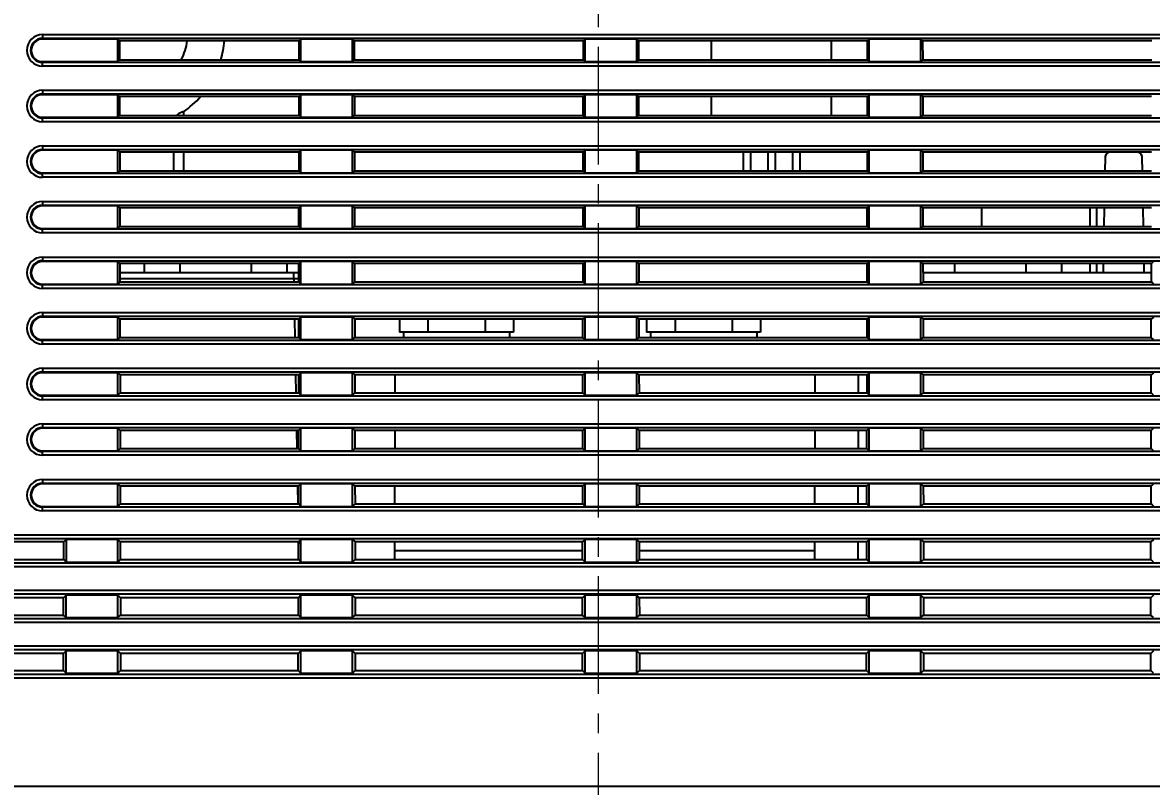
# Model space of a CAD drawing. Header units: millimetres. Extents: x 509 to 2449, y -194 to 649.
# Drawn here: x 2098.5 to 2189.9, y -30.8 to 31 of the extents above; entities that cross this region are included whole.
import ezdxf

# ---------------------------------------------------------------- set-up
doc = ezdxf.new("R2010")
doc.units = ezdxf.units.MM
doc.header["$PDMODE"] = 3
doc.header["$PDSIZE"] = 0.7
doc.linetypes.add('CENTER', pattern=[17.8, 10.75, -2.35, 2.35, -2.35])
doc.linetypes.add('CENTER2', pattern=[28.575, 19.05, -3.175, 3.175, -3.175])
doc.layers.get('Defpoints').update_dxf_attribs({"linetype": 'CONTINUOUS'})
doc.layers.add('3', color=112, linetype='CENTER', lineweight=15)
for name, color, linetype in [('CASE_BODY_55DXF_CONTINUOUS_LINE', 7, 'CONTINUOUS'), ('CT-16W_DXF_CONTINUOUS_LINE', 7, 'CONTINUOUS'), ('Dim', 1, 'CONTINUOUS'), ('FUSE50FE_DXF_CONTINUOUS_LINE', 7, 'CONTINUOUS'), ('HEX_M5X12_DXF_CONTINUOUS_LINE', 7, 'CONTINUOUS'), ('HEX_M6X12_DXF_CONTINUOUS_LINE', 7, 'CONTINUOUS'), ('S_WASHER_M5_DXF_CONTINUOUS_LINE', 7, 'CONTINUOUS'), ('VARIS_DXF_CONTINUOUS_LINE', 7, 'CONTINUOUS'), ('VR_DXF_CONTINUOUS_LINE', 7, 'CONTINUOUS')]:
    doc.layers.add(name, color=color, linetype=linetype)
doc.styles.add('OMI-1', font='arial.ttf', dxfattribs={"oblique": 1, "height": 3})
doc.dimstyles.new('1', dxfattribs={"dimtxt": 5, "dimasz": 2.5, "dimexe": 0.8, "dimexo": 0.3, "dimgap": 0.5, "dimtad": 1, "dimtoh": 1, "dimdec": 1, "dimzin": 0, "dimdsep": 46, "dimtxsty": 'OMI-1', "dimcen": 0, "dimclrd": 256, "dimclre": 256, "dimclrt": 256, "dimadec": 0, "dimazin": 0, "dimtfac": 0.8, "dimtdec": 1, "dimtix": 1, "dimtmove": 0, "dimatfit": 3, "dimfxl": 1, "dimtolj": 1, "dimtzin": 0, "dimarcsym": 0})

# ---------------------------------------------------------------- blocks, each defined once
blk = doc.blocks.new('*D4055')
at = {"layer": 'Defpoints', "color": 0}
for p in [(2249.386, 89.718), (2057.85, 41.85), (2249.386, 3.75)]:
    blk.add_point(p, dxfattribs=at)
at = {"layer": 'Dim', "lineweight": -2}
for p, q in [((2057.85, 42.15), (2057.85, 90.518)), ((2249.386, 4.05), (2249.386, 90.518)), ((2060.35, 89.718), (2246.886, 89.718))]:
    blk.add_line(p, q, dxfattribs=at)
at = {"layer": 'Dim'}
for points in [[(2060.35, 90.135), (2060.35, 89.302), (2057.85, 89.718)], [(2246.886, 89.302), (2246.886, 90.135), (2249.386, 89.718)]]:
    blk.add_solid(points, dxfattribs=at)
at = {"layer": 'Dim', "insert": (2153.618, 91.75), "char_height": 3, "attachment_point": 5, "style": 'OMI-1'}
blk.add_mtext('\\A1;191.5', dxfattribs=at)

msp = doc.modelspace()

# ---------------------------------------------------------------- linework, layer by layer
at = {"layer": '3', "linetype": 'CENTER2', "ltscale": 0.5}
msp.add_line((2145.15, -109.066), (2145.15, 183.692), dxfattribs=at)
at = {"layer": 'CASE_BODY_55DXF_CONTINUOUS_LINE', "color": 7, "linetype": 'Continuous'}
for p, q in [((2100.15, 30.025), (2100.15, 29.663)), ((2100.15, 30.025), (2215.15, 30.025)), ((2100.15, 29.726), (2215.15, 29.726)), ((2106.237, 29.663), (2100.15, 29.663)), ((2106.237, 27.838), (2106.237, 29.663)), ((2106.237, 29.663), (2106.378, 29.522)), ((2106.378, 29.522), (2106.381, 27.982)), ((2120.921, 29.522), (2106.378, 29.522)), ((2120.918, 27.982), (2120.921, 29.522)), ((2121.062, 29.663), (2120.921, 29.522)), ((2121.062, 27.838), (2121.062, 29.663)), ((2125.237, 29.663), (2121.062, 29.663)), ((2125.237, 27.838), (2125.237, 29.663)), ((2125.237, 29.663), (2125.378, 29.522)), ((2125.378, 29.522), (2125.381, 27.982)), ((2143.921, 29.522), (2125.378, 29.522)), ((2143.918, 27.982), (2143.921, 29.522)), ((2144.062, 29.663), (2143.921, 29.522)), ((2144.062, 27.838), (2144.062, 29.663)), ((2148.237, 29.663), (2144.062, 29.663)), ((2148.237, 27.838), (2148.237, 29.663)), ((2148.237, 29.663), (2148.378, 29.522)), ((2148.378, 29.522), (2148.381, 27.982)), ((2166.921, 29.522), (2148.378, 29.522)), ((2166.918, 27.982), (2166.921, 29.522)), ((2167.062, 29.663), (2166.921, 29.522)), ((2167.062, 27.838), (2167.062, 29.663)), ((2171.237, 29.663), (2167.062, 29.663)), ((2171.237, 27.838), (2171.237, 29.663)), ((2171.237, 29.663), (2171.378, 29.522)), ((2171.378, 29.522), (2171.381, 27.982)), ((2189.921, 29.522), (2171.378, 29.522)), ((2100.15, 27.475), (2100.15, 27.838)), ((2100.15, 27.838), (2106.237, 27.838)), ((2215.15, 27.774), (2100.15, 27.774)), ((2215.15, 27.475), (2100.15, 27.475)), ((2106.237, 27.838), (2106.381, 27.982)), ((2106.381, 27.982), (2120.918, 27.982)), ((2121.062, 27.838), (2120.918, 27.982)), ((2121.062, 27.838), (2125.237, 27.838)), ((2125.237, 27.838), (2125.381, 27.982)), ((2125.381, 27.982), (2143.918, 27.982)), ((2144.062, 27.838), (2143.918, 27.982)), ((2144.062, 27.838), (2148.237, 27.838)), ((2148.237, 27.838), (2148.381, 27.982)), ((2148.381, 27.982), (2166.918, 27.982)), ((2167.062, 27.838), (2166.918, 27.982)), ((2167.062, 27.838), (2171.237, 27.838)), ((2171.237, 27.838), (2171.381, 27.982)), ((2171.381, 27.982), (2189.918, 27.982)), ((2100.15, 25.525), (2100.15, 25.163)), ((2100.15, 25.525), (2215.15, 25.525)), ((2100.15, 25.226), (2215.15, 25.226)), ((2106.237, 25.163), (2100.15, 25.163)), ((2106.237, 23.338), (2106.237, 25.163)), ((2106.237, 25.163), (2106.385, 25.015)), ((2106.385, 25.015), (2106.388, 23.488)), ((2120.914, 25.015), (2106.385, 25.015)), ((2120.912, 23.488), (2120.914, 25.015)), ((2121.062, 25.163), (2120.914, 25.015)), ((2121.062, 23.338), (2121.062, 25.163)), ((2125.237, 25.163), (2121.062, 25.163)), ((2125.237, 23.338), (2125.237, 25.163)), ((2125.237, 25.163), (2125.385, 25.015)), ((2125.385, 25.015), (2125.388, 23.488)), ((2143.914, 25.015), (2125.385, 25.015)), ((2143.912, 23.488), (2143.914, 25.015)), ((2144.062, 25.163), (2143.914, 25.015)), ((2144.062, 23.338), (2144.062, 25.163)), ((2148.237, 25.163), (2144.062, 25.163)), ((2148.237, 23.338), (2148.237, 25.163)), ((2148.237, 25.163), (2148.385, 25.015)), ((2148.385, 25.015), (2148.388, 23.488)), ((2166.914, 25.015), (2148.385, 25.015)), ((2166.912, 23.488), (2166.914, 25.015)), ((2167.062, 25.163), (2166.914, 25.015)), ((2167.062, 23.338), (2167.062, 25.163)), ((2171.237, 25.163), (2167.062, 25.163)), ((2171.237, 23.338), (2171.237, 25.163)), ((2171.237, 25.163), (2171.385, 25.015)), ((2171.385, 25.015), (2171.388, 23.488)), ((2189.914, 25.015), (2171.385, 25.015)), ((2100.15, 22.975), (2100.15, 23.338)), ((2100.15, 23.338), (2106.237, 23.338)), ((2215.15, 23.274), (2100.15, 23.274)), ((2215.15, 22.975), (2100.15, 22.975)), ((2106.237, 23.338), (2106.388, 23.488)), ((2106.388, 23.488), (2120.912, 23.488)), ((2121.062, 23.338), (2120.912, 23.488)), ((2121.062, 23.338), (2125.237, 23.338)), ((2125.237, 23.338), (2125.388, 23.488)), ((2125.388, 23.488), (2143.912, 23.488)), ((2144.062, 23.338), (2143.912, 23.488)), ((2144.062, 23.338), (2148.237, 23.338)), ((2148.237, 23.338), (2148.388, 23.488)), ((2148.388, 23.488), (2166.912, 23.488)), ((2167.062, 23.338), (2166.912, 23.488)), ((2167.062, 23.338), (2171.237, 23.338)), ((2171.237, 23.338), (2171.388, 23.488)), ((2171.388, 23.488), (2189.912, 23.488)), ((2100.15, 21.025), (2100.15, 20.663)), ((2100.15, 21.025), (2215.15, 21.025)), ((2100.15, 20.726), (2215.15, 20.726)), ((2106.237, 20.663), (2100.15, 20.663)), ((2106.237, 18.838), (2106.237, 20.663)), ((2106.237, 20.663), (2106.392, 20.508)), ((2106.392, 20.508), (2106.394, 18.995)), ((2120.907, 20.508), (2106.392, 20.508)), ((2120.905, 18.995), (2120.907, 20.508)), ((2121.062, 20.663), (2120.907, 20.508)), ((2121.062, 18.838), (2121.062, 20.663)), ((2125.237, 20.663), (2121.062, 20.663)), ((2125.237, 18.838), (2125.237, 20.663)), ((2125.237, 20.663), (2125.392, 20.508)), ((2125.392, 20.508), (2125.394, 18.995)), ((2143.907, 20.508), (2125.392, 20.508)), ((2143.905, 18.995), (2143.907, 20.508)), ((2144.062, 20.663), (2143.907, 20.508)), ((2144.062, 18.838), (2144.062, 20.663)), ((2148.237, 20.663), (2144.062, 20.663)), ((2148.237, 18.838), (2148.237, 20.663)), ((2148.237, 20.663), (2148.392, 20.508)), ((2148.392, 20.508), (2148.394, 18.995)), ((2166.907, 20.508), (2148.392, 20.508)), ((2166.905, 18.995), (2166.907, 20.508)), ((2167.062, 20.663), (2166.907, 20.508)), ((2167.062, 18.838), (2167.062, 20.663)), ((2171.237, 20.663), (2167.062, 20.663)), ((2171.237, 18.838), (2171.237, 20.663)), ((2171.237, 20.663), (2171.392, 20.508)), ((2171.392, 20.508), (2171.394, 18.995)), ((2189.907, 20.508), (2171.392, 20.508)), ((2186.141, 20.059), (2186.122, 18.995)), ((2189.177, 18.995), (2189.158, 20.059)), ((2100.15, 18.475), (2100.15, 18.838)), ((2100.15, 18.838), (2106.237, 18.838)), ((2215.15, 18.774), (2100.15, 18.774)), ((2215.15, 18.475), (2100.15, 18.475)), ((2106.237, 18.838), (2106.394, 18.995)), ((2106.394, 18.995), (2120.905, 18.995)), ((2121.062, 18.838), (2120.905, 18.995)), ((2121.062, 18.838), (2125.237, 18.838)), ((2125.237, 18.838), (2125.394, 18.995)), ((2125.394, 18.995), (2143.905, 18.995)), ((2144.062, 18.838), (2143.905, 18.995)), ((2144.062, 18.838), (2148.237, 18.838)), ((2148.237, 18.838), (2148.394, 18.995)), ((2148.394, 18.995), (2166.905, 18.995)), ((2167.062, 18.838), (2166.905, 18.995)), ((2167.062, 18.838), (2171.237, 18.838)), ((2171.237, 18.838), (2171.394, 18.995)), ((2171.394, 18.995), (2189.905, 18.995)), ((2100.15, 16.525), (2100.15, 16.163)), ((2100.15, 16.525), (2215.15, 16.525)), ((2100.15, 16.226), (2215.15, 16.226)), ((2106.237, 16.163), (2100.15, 16.163)), ((2106.237, 14.338), (2106.237, 16.163)), ((2106.237, 16.163), (2106.399, 16.001)), ((2106.399, 16.001), (2106.401, 14.502)), ((2120.9, 16.001), (2106.399, 16.001)), ((2120.898, 14.502), (2120.9, 16.001)), ((2121.062, 16.163), (2120.9, 16.001)), ((2121.062, 14.338), (2121.062, 16.163)), ((2125.237, 16.163), (2121.062, 16.163)), ((2125.237, 14.338), (2125.237, 16.163)), ((2125.237, 16.163), (2125.399, 16.001)), ((2125.399, 16.001), (2125.401, 14.502)), ((2143.9, 16.001), (2125.399, 16.001)), ((2143.898, 14.502), (2143.9, 16.001)), ((2144.062, 16.163), (2143.9, 16.001)), ((2144.062, 14.338), (2144.062, 16.163)), ((2148.237, 16.163), (2144.062, 16.163)), ((2148.237, 14.338), (2148.237, 16.163)), ((2148.237, 16.163), (2148.399, 16.001)), ((2148.399, 16.001), (2148.401, 14.502)), ((2166.9, 16.001), (2148.399, 16.001)), ((2166.898, 14.502), (2166.9, 16.001)), ((2167.062, 16.163), (2166.9, 16.001)), ((2167.062, 14.338), (2167.062, 16.163)), ((2171.237, 16.163), (2167.062, 16.163)), ((2171.237, 14.338), (2171.237, 16.163)), ((2171.237, 16.163), (2171.399, 16.001)), ((2171.399, 16.001), (2171.401, 14.502)), ((2189.9, 16.001), (2171.399, 16.001)), ((2186.07, 16.001), (2186.044, 14.502)), ((2189.255, 14.502), (2189.229, 16.001)), ((2100.15, 13.975), (2100.15, 14.338)), ((2100.15, 14.338), (2106.237, 14.338)), ((2215.15, 14.274), (2100.15, 14.274)), ((2215.15, 13.975), (2100.15, 13.975)), ((2106.237, 14.338), (2106.401, 14.502)), ((2106.401, 14.502), (2120.898, 14.502)), ((2121.062, 14.338), (2120.898, 14.502)), ((2121.062, 14.338), (2125.237, 14.338)), ((2125.237, 14.338), (2125.401, 14.502)), ((2125.401, 14.502), (2143.898, 14.502)), ((2144.062, 14.338), (2143.898, 14.502)), ((2144.062, 14.338), (2148.237, 14.338)), ((2148.237, 14.338), (2148.401, 14.502)), ((2148.401, 14.502), (2166.898, 14.502)), ((2167.062, 14.338), (2166.898, 14.502)), ((2167.062, 14.338), (2171.237, 14.338)), ((2171.237, 14.338), (2171.401, 14.502)), ((2171.401, 14.502), (2189.898, 14.502)), ((2100.15, 12.025), (2100.15, 11.663)), ((2100.15, 12.025), (2215.15, 12.025)), ((2100.15, 11.726), (2215.15, 11.726)), ((2106.237, 11.663), (2100.15, 11.663)), ((2106.237, 9.838), (2106.237, 11.663)), ((2106.237, 11.663), (2106.406, 11.494)), ((2106.406, 11.494), (2106.408, 10.009)), ((2120.893, 11.494), (2106.406, 11.494)), ((2120.891, 10.009), (2120.893, 11.494)), ((2121.062, 11.663), (2120.893, 11.494)), ((2121.062, 9.838), (2121.062, 11.663)), ((2125.237, 11.663), (2121.062, 11.663)), ((2125.237, 9.838), (2125.237, 11.663)), ((2125.237, 11.663), (2125.406, 11.494)), ((2125.406, 11.494), (2125.408, 10.009)), ((2143.893, 11.494), (2125.406, 11.494)), ((2143.891, 10.009), (2143.893, 11.494)), ((2144.062, 11.663), (2143.893, 11.494)), ((2144.062, 9.838), (2144.062, 11.663)), ((2148.237, 11.663), (2144.062, 11.663)), ((2148.237, 9.838), (2148.237, 11.663)), ((2148.237, 11.663), (2148.406, 11.494)), ((2148.406, 11.494), (2148.408, 10.009)), ((2166.893, 11.494), (2148.406, 11.494)), ((2166.891, 10.009), (2166.893, 11.494)), ((2167.062, 11.663), (2166.893, 11.494)), ((2167.062, 9.838), (2167.062, 11.663)), ((2171.237, 11.663), (2167.062, 11.663)), ((2171.237, 9.838), (2171.237, 11.663)), ((2171.237, 11.663), (2171.406, 11.494)), ((2171.406, 11.494), (2171.408, 10.009)), ((2189.893, 11.494), (2171.406, 11.494)), ((2185.991, 11.494), (2185.978, 10.75)), ((2189.321, 10.75), (2189.308, 11.494)), ((2189.891, 10.009), (2189.893, 11.494)), ((2190.062, 11.663), (2189.893, 11.494)), ((2120.892, 10.75), (2106.407, 10.75)), ((2120.484, 10.25), (2106.408, 10.25)), ((2120.484, 10.25), (2120.484, 10.75)), ((2120.891, 10.254), (2120.484, 10.25)), ((2120.484, 10.25), (2120.488, 10.002)), ((2189.892, 10.75), (2171.407, 10.75)), ((2100.15, 9.475), (2100.15, 9.838)), ((2100.15, 9.838), (2106.237, 9.838)), ((2215.15, 9.774), (2100.15, 9.774)), ((2215.15, 9.475), (2100.15, 9.475)), ((2106.237, 9.838), (2106.408, 10.009)), ((2106.408, 10.009), (2120.891, 10.009)), ((2121.062, 9.838), (2120.891, 10.009)), ((2121.062, 9.838), (2125.237, 9.838)), ((2125.237, 9.838), (2125.408, 10.009)), ((2125.408, 10.009), (2143.891, 10.009)), ((2144.062, 9.838), (2143.891, 10.009)), ((2144.062, 9.838), (2148.237, 9.838)), ((2148.237, 9.838), (2148.408, 10.009)), ((2148.408, 10.009), (2166.891, 10.009)), ((2167.062, 9.838), (2166.891, 10.009)), ((2167.062, 9.838), (2171.237, 9.838)), ((2171.237, 9.838), (2171.408, 10.009)), ((2171.408, 10.009), (2189.891, 10.009)), ((2190.062, 9.838), (2189.891, 10.009)), ((2100.15, 7.525), (2100.15, 7.163)), ((2100.15, 7.525), (2215.15, 7.525)), ((2100.15, 7.226), (2215.15, 7.226)), ((2106.237, 7.163), (2100.15, 7.163)), ((2106.237, 5.338), (2106.237, 7.163)), ((2106.237, 7.163), (2106.413, 6.987)), ((2106.413, 6.987), (2106.415, 5.516)), ((2120.886, 6.987), (2106.413, 6.987)), ((2120.541, 6.981), (2120.566, 5.51)), ((2120.884, 5.516), (2120.886, 6.987)), ((2121.062, 7.163), (2120.886, 6.987)), ((2121.062, 5.338), (2121.062, 7.163)), ((2125.237, 7.163), (2121.062, 7.163)), ((2125.237, 5.338), (2125.237, 7.163)), ((2125.237, 7.163), (2125.413, 6.987)), ((2125.413, 6.987), (2125.415, 5.516)), ((2143.886, 6.987), (2125.413, 6.987)), ((2143.884, 5.516), (2143.886, 6.987)), ((2144.062, 7.163), (2143.886, 6.987)), ((2144.062, 5.338), (2144.062, 7.163)), ((2148.237, 7.163), (2144.062, 7.163)), ((2148.237, 5.338), (2148.237, 7.163)), ((2148.237, 7.163), (2148.413, 6.987)), ((2148.413, 6.987), (2148.415, 5.516)), ((2166.886, 6.987), (2148.413, 6.987)), ((2166.884, 5.516), (2166.886, 6.987)), ((2167.062, 7.163), (2166.886, 6.987)), ((2167.062, 5.338), (2167.062, 7.163)), ((2171.237, 7.163), (2167.062, 7.163)), ((2171.237, 5.338), (2171.237, 7.163)), ((2171.237, 7.163), (2171.413, 6.987)), ((2171.413, 6.987), (2171.415, 5.516)), ((2189.886, 6.987), (2171.413, 6.987)), ((2189.884, 5.516), (2189.886, 6.987)), ((2190.062, 7.163), (2189.886, 6.987)), ((2106.237, 5.338), (2106.415, 5.516)), ((2106.415, 5.516), (2120.884, 5.516)), ((2121.062, 5.338), (2120.884, 5.516)), ((2125.237, 5.338), (2125.415, 5.516)), ((2125.415, 5.516), (2143.884, 5.516)), ((2144.062, 5.338), (2143.884, 5.516)), ((2148.237, 5.338), (2148.415, 5.516)), ((2148.415, 5.516), (2166.884, 5.516)), ((2167.062, 5.338), (2166.884, 5.516)), ((2171.237, 5.338), (2171.415, 5.516)), ((2171.415, 5.516), (2189.884, 5.516)), ((2190.062, 5.338), (2189.884, 5.516)), ((2100.15, 4.975), (2100.15, 5.338)), ((2100.15, 5.338), (2106.237, 5.338)), ((2215.15, 5.274), (2100.15, 5.274)), ((2215.15, 4.975), (2100.15, 4.975)), ((2121.062, 5.338), (2125.237, 5.338)), ((2144.062, 5.338), (2148.237, 5.338)), ((2167.062, 5.338), (2171.237, 5.338)), ((2100.15, 3.025), (2100.15, 2.663)), ((2100.15, 3.025), (2215.15, 3.025)), ((2100.15, 2.726), (2215.15, 2.726)), ((2106.237, 2.663), (2100.15, 2.663)), ((2106.237, 0.838), (2106.237, 2.663)), ((2106.237, 2.663), (2106.42, 2.48)), ((2106.42, 2.48), (2106.422, 1.023)), ((2120.879, 2.48), (2106.42, 2.48)), ((2120.619, 2.476), (2120.645, 1.019)), ((2120.877, 1.023), (2120.879, 2.48)), ((2121.062, 2.663), (2120.879, 2.48)), ((2121.062, 0.838), (2121.062, 2.663)), ((2125.237, 2.663), (2121.062, 2.663)), ((2125.237, 0.838), (2125.237, 2.663)), ((2125.237, 2.663), (2125.42, 2.48)), ((2125.42, 2.48), (2125.422, 1.023)), ((2143.879, 2.48), (2125.42, 2.48)), ((2143.877, 1.023), (2143.879, 2.48)), ((2144.062, 2.663), (2143.879, 2.48)), ((2144.062, 0.838), (2144.062, 2.663)), ((2148.237, 2.663), (2144.062, 2.663)), ((2148.237, 0.838), (2148.237, 2.663)), ((2148.237, 2.663), (2148.42, 2.48)), ((2148.42, 2.48), (2148.422, 1.023)), ((2166.879, 2.48), (2148.42, 2.48)), ((2166.877, 1.023), (2166.879, 2.48)), ((2167.062, 2.663), (2166.879, 2.48)), ((2167.062, 0.838), (2167.062, 2.663)), ((2171.237, 2.663), (2167.062, 2.663)), ((2171.237, 0.838), (2171.237, 2.663)), ((2171.237, 2.663), (2171.42, 2.48)), ((2171.42, 2.48), (2171.422, 1.023)), ((2189.879, 2.48), (2171.42, 2.48)), ((2189.877, 1.023), (2189.879, 2.48)), ((2190.062, 2.663), (2189.879, 2.48)), ((2106.237, 0.838), (2106.422, 1.023)), ((2106.422, 1.023), (2120.877, 1.023)), ((2121.062, 0.838), (2120.877, 1.023)), ((2125.237, 0.838), (2125.422, 1.023)), ((2125.422, 1.023), (2143.877, 1.023)), ((2144.062, 0.838), (2143.877, 1.023)), ((2148.237, 0.838), (2148.422, 1.023)), ((2148.422, 1.023), (2166.877, 1.023)), ((2167.062, 0.838), (2166.877, 1.023)), ((2171.237, 0.838), (2171.422, 1.023)), ((2171.422, 1.023), (2189.877, 1.023)), ((2190.062, 0.838), (2189.877, 1.023)), ((2100.15, 0.475), (2100.15, 0.838)), ((2100.15, 0.838), (2106.237, 0.838)), ((2215.15, 0.774), (2100.15, 0.774)), ((2215.15, 0.475), (2100.15, 0.475)), ((2121.062, 0.838), (2125.237, 0.838)), ((2144.062, 0.838), (2148.237, 0.838)), ((2167.062, 0.838), (2171.237, 0.838)), ((2100.15, -1.475), (2100.15, -1.837)), ((2100.15, -1.475), (2215.15, -1.475)), ((2100.15, -1.774), (2215.15, -1.774)), ((2106.237, -1.837), (2100.15, -1.837)), ((2106.237, -3.662), (2106.237, -1.837)), ((2106.237, -1.837), (2106.427, -2.027)), ((2106.427, -2.027), (2106.429, -3.47)), ((2120.873, -2.027), (2106.427, -2.027)), ((2120.698, -2.03), (2120.723, -3.473)), ((2120.87, -3.47), (2120.873, -2.027)), ((2121.062, -1.837), (2120.873, -2.027)), ((2121.062, -3.662), (2121.062, -1.837)), ((2125.237, -1.837), (2121.062, -1.837)), ((2125.237, -3.662), (2125.237, -1.837)), ((2125.237, -1.837), (2125.427, -2.027)), ((2125.427, -2.027), (2125.429, -3.47)), ((2143.873, -2.027), (2125.427, -2.027)), ((2143.87, -3.47), (2143.873, -2.027)), ((2144.062, -1.837), (2143.873, -2.027)), ((2144.062, -3.662), (2144.062, -1.837)), ((2148.237, -1.837), (2144.062, -1.837)), ((2148.237, -3.662), (2148.237, -1.837)), ((2148.237, -1.837), (2148.427, -2.027)), ((2148.427, -2.027), (2148.429, -3.47)), ((2166.873, -2.027), (2148.427, -2.027)), ((2166.87, -3.47), (2166.873, -2.027)), ((2167.062, -1.837), (2166.873, -2.027)), ((2167.062, -3.662), (2167.062, -1.837)), ((2171.237, -1.837), (2167.062, -1.837)), ((2171.237, -3.662), (2171.237, -1.837)), ((2171.237, -1.837), (2171.427, -2.027)), ((2189.873, -2.027), (2171.427, -2.027)), ((2171.427, -2.027), (2171.429, -3.47)), ((2189.87, -3.47), (2189.873, -2.027)), ((2190.062, -1.837), (2189.873, -2.027)), ((2106.237, -3.662), (2106.429, -3.47)), ((2106.429, -3.47), (2120.87, -3.47)), ((2121.062, -3.662), (2120.87, -3.47)), ((2125.237, -3.662), (2125.429, -3.47)), ((2125.429, -3.47), (2143.87, -3.47)), ((2144.062, -3.662), (2143.87, -3.47)), ((2148.237, -3.662), (2148.429, -3.47)), ((2148.429, -3.47), (2166.87, -3.47)), ((2167.062, -3.662), (2166.87, -3.47)), ((2171.237, -3.662), (2171.429, -3.47)), ((2171.429, -3.47), (2189.87, -3.47)), ((2190.062, -3.662), (2189.87, -3.47)), ((2100.15, -4.025), (2100.15, -3.662)), ((2100.15, -3.662), (2106.237, -3.662)), ((2215.15, -3.726), (2100.15, -3.726)), ((2215.15, -4.025), (2100.15, -4.025)), ((2121.062, -3.662), (2125.237, -3.662)), ((2144.062, -3.662), (2148.237, -3.662)), ((2167.062, -3.662), (2171.237, -3.662)), ((2100.15, -5.975), (2100.15, -6.337)), ((2100.15, -5.975), (2215.15, -5.975)), ((2100.15, -6.274), (2215.15, -6.274)), ((2106.237, -6.337), (2100.15, -6.337)), ((2106.237, -8.162), (2106.237, -6.337)), ((2106.237, -6.337), (2106.433, -6.533)), ((2121.062, -6.337), (2120.866, -6.533)), ((2121.062, -8.162), (2121.062, -6.337)), ((2125.237, -6.337), (2121.062, -6.337)), ((2125.237, -8.162), (2125.237, -6.337)), ((2125.237, -6.337), (2125.433, -6.533)), ((2144.062, -6.337), (2143.866, -6.533)), ((2144.062, -8.162), (2144.062, -6.337)), ((2148.237, -6.337), (2144.062, -6.337)), ((2148.237, -8.162), (2148.237, -6.337)), ((2148.237, -6.337), (2148.433, -6.533)), ((2167.062, -6.337), (2166.866, -6.533)), ((2167.062, -8.162), (2167.062, -6.337)), ((2171.237, -6.337), (2167.062, -6.337)), ((2171.237, -8.162), (2171.237, -6.337)), ((2171.237, -6.337), (2171.433, -6.533)), ((2190.062, -6.337), (2189.866, -6.533)), ((2106.433, -6.533), (2106.436, -7.964)), ((2120.866, -6.533), (2106.433, -6.533)), ((2120.777, -6.535), (2120.801, -7.965)), ((2120.863, -7.964), (2120.866, -6.533)), ((2125.433, -6.533), (2125.436, -7.964)), ((2143.866, -6.533), (2125.433, -6.533)), ((2143.863, -7.964), (2143.866, -6.533)), ((2148.433, -6.533), (2148.436, -7.964)), ((2166.866, -6.533), (2148.433, -6.533)), ((2166.863, -7.964), (2166.866, -6.533)), ((2189.866, -6.533), (2171.433, -6.533)), ((2171.433, -6.533), (2171.436, -7.964)), ((2189.863, -7.964), (2189.866, -6.533)), ((2100.15, -8.525), (2100.15, -8.162)), ((2100.15, -8.162), (2106.237, -8.162)), ((2106.237, -8.162), (2106.436, -7.964)), ((2106.436, -7.964), (2120.863, -7.964)), ((2121.062, -8.162), (2120.863, -7.964)), ((2121.062, -8.162), (2125.237, -8.162)), ((2125.237, -8.162), (2125.436, -7.964)), ((2125.436, -7.964), (2143.863, -7.964)), ((2144.062, -8.162), (2143.863, -7.964)), ((2144.062, -8.162), (2148.237, -8.162)), ((2148.237, -8.162), (2148.436, -7.964)), ((2148.436, -7.964), (2166.863, -7.964)), ((2167.062, -8.162), (2166.863, -7.964)), ((2167.062, -8.162), (2171.237, -8.162)), ((2171.237, -8.162), (2171.436, -7.964)), ((2171.436, -7.964), (2189.863, -7.964)), ((2190.062, -8.162), (2189.863, -7.964)), ((2215.15, -8.226), (2100.15, -8.226)), ((2215.15, -8.525), (2100.15, -8.525)), ((2215.15, -10.475), (2075.15, -10.475)), ((2215.15, -10.774), (2075.15, -10.774)), ((2102.062, -10.837), (2101.859, -11.04)), ((2102.062, -10.837), (2102.062, -12.662)), ((2106.237, -10.837), (2102.062, -10.837)), ((2106.237, -12.662), (2106.237, -10.837)), ((2106.237, -10.837), (2106.44, -11.04)), ((2121.062, -10.837), (2120.859, -11.04)), ((2121.062, -12.662), (2121.062, -10.837)), ((2125.237, -10.837), (2121.062, -10.837)), ((2125.237, -12.662), (2125.237, -10.837)), ((2125.237, -10.837), (2125.44, -11.04)), ((2144.062, -10.837), (2143.859, -11.04)), ((2144.062, -12.662), (2144.062, -10.837)), ((2148.237, -10.837), (2144.062, -10.837)), ((2148.237, -12.662), (2148.237, -10.837)), ((2148.237, -10.837), (2148.44, -11.04)), ((2167.062, -10.837), (2166.859, -11.04)), ((2171.237, -10.837), (2167.062, -10.837)), ((2167.062, -12.662), (2167.062, -10.837)), ((2171.237, -12.662), (2171.237, -10.837)), ((2171.237, -10.837), (2171.44, -11.04)), ((2190.062, -10.837), (2189.859, -11.04)), ((2101.859, -11.04), (2086.94, -11.04)), ((2101.857, -12.457), (2101.859, -11.04)), ((2106.44, -11.04), (2106.442, -12.457)), ((2120.859, -11.04), (2106.44, -11.04)), ((2120.855, -11.04), (2120.858, -11.23)), ((2120.857, -12.457), (2120.859, -11.04)), ((2125.44, -11.04), (2125.442, -12.457)), ((2143.859, -11.04), (2125.44, -11.04)), ((2143.857, -12.457), (2143.859, -11.04)), ((2148.44, -11.04), (2148.442, -12.457)), ((2166.859, -11.04), (2148.44, -11.04)), ((2166.857, -12.457), (2166.859, -11.04)), ((2189.859, -11.04), (2171.44, -11.04)), ((2171.44, -11.04), (2171.442, -12.457)), ((2189.857, -12.457), (2189.859, -11.04)), ((2075.15, -12.726), (2215.15, -12.726)), ((2086.942, -12.457), (2101.857, -12.457)), ((2102.062, -12.662), (2101.857, -12.457)), ((2102.062, -12.662), (2106.237, -12.662)), ((2106.237, -12.662), (2106.442, -12.457)), ((2106.442, -12.457), (2120.857, -12.457)), ((2121.062, -12.662), (2120.857, -12.457)), ((2121.062, -12.662), (2125.237, -12.662)), ((2125.237, -12.662), (2125.442, -12.457)), ((2125.442, -12.457), (2143.857, -12.457)), ((2144.062, -12.662), (2143.857, -12.457)), ((2144.062, -12.662), (2148.237, -12.662)), ((2148.237, -12.662), (2148.442, -12.457)), ((2148.442, -12.457), (2166.857, -12.457)), ((2167.062, -12.662), (2166.857, -12.457)), ((2167.062, -12.662), (2171.237, -12.662)), ((2171.237, -12.662), (2171.442, -12.457)), ((2171.442, -12.457), (2189.857, -12.457)), ((2190.062, -12.662), (2189.857, -12.457)), ((2075.15, -13.025), (2215.15, -13.025)), ((2215.15, -14.975), (2075.15, -14.975)), ((2215.15, -15.274), (2075.15, -15.274)), ((2102.062, -15.337), (2101.852, -15.547)), ((2102.062, -17.162), (2102.062, -15.337)), ((2106.237, -15.337), (2102.062, -15.337)), ((2106.237, -17.162), (2106.237, -15.337)), ((2106.237, -15.337), (2106.447, -15.547)), ((2121.062, -15.337), (2120.852, -15.547)), ((2121.062, -17.162), (2121.062, -15.337)), ((2125.237, -15.337), (2121.062, -15.337)), ((2125.237, -17.162), (2125.237, -15.337)), ((2125.237, -15.337), (2125.447, -15.547)), ((2144.062, -15.337), (2143.852, -15.547)), ((2144.062, -17.162), (2144.062, -15.337)), ((2148.237, -15.337), (2144.062, -15.337)), ((2148.237, -17.162), (2148.237, -15.337)), ((2148.237, -15.337), (2148.447, -15.547)), ((2167.062, -15.337), (2166.852, -15.547)), ((2171.237, -15.337), (2167.062, -15.337)), ((2167.062, -17.162), (2167.062, -15.337)), ((2171.237, -15.337), (2171.447, -15.547)), ((2171.237, -17.162), (2171.237, -15.337)), ((2190.062, -15.337), (2189.852, -15.547)), ((2101.852, -15.547), (2086.947, -15.547)), ((2101.85, -16.95), (2101.852, -15.547)), ((2106.447, -15.547), (2106.449, -16.95)), ((2120.852, -15.547), (2106.447, -15.547)), ((2120.85, -16.95), (2120.852, -15.547)), ((2125.447, -15.547), (2125.449, -16.95)), ((2143.852, -15.547), (2125.447, -15.547)), ((2143.85, -16.95), (2143.852, -15.547)), ((2148.447, -15.547), (2148.449, -16.95)), ((2166.852, -15.547), (2148.447, -15.547)), ((2166.85, -16.95), (2166.852, -15.547)), ((2189.852, -15.547), (2171.447, -15.547)), ((2171.447, -15.547), (2171.449, -16.95)), ((2189.85, -16.95), (2189.852, -15.547)), ((2075.15, -17.226), (2215.15, -17.226)), ((2086.949, -16.95), (2101.85, -16.95)), ((2102.062, -17.162), (2101.85, -16.95)), ((2102.062, -17.162), (2106.237, -17.162)), ((2106.237, -17.162), (2106.449, -16.95)), ((2106.449, -16.95), (2120.85, -16.95)), ((2121.062, -17.162), (2120.85, -16.95)), ((2121.062, -17.162), (2125.237, -17.162)), ((2125.237, -17.162), (2125.449, -16.95)), ((2125.449, -16.95), (2143.85, -16.95)), ((2144.062, -17.162), (2143.85, -16.95)), ((2144.062, -17.162), (2148.237, -17.162)), ((2148.237, -17.162), (2148.449, -16.95)), ((2148.449, -16.95), (2166.85, -16.95)), ((2167.062, -17.162), (2166.85, -16.95)), ((2167.062, -17.162), (2171.237, -17.162)), ((2171.237, -17.162), (2171.449, -16.95)), ((2171.449, -16.95), (2189.85, -16.95)), ((2190.062, -17.162), (2189.85, -16.95)), ((2075.15, -17.525), (2215.15, -17.525)), ((2215.15, -19.475), (2075.15, -19.475)), ((2215.15, -19.774), (2075.15, -19.774)), ((2101.845, -20.054), (2086.954, -20.054)), ((2101.843, -21.443), (2101.845, -20.054)), ((2102.062, -19.837), (2101.845, -20.054)), ((2102.062, -21.662), (2102.062, -19.837)), ((2106.237, -19.837), (2102.062, -19.837)), ((2106.237, -21.662), (2106.237, -19.837)), ((2106.237, -19.837), (2106.454, -20.054)), ((2106.454, -20.054), (2106.456, -21.443)), ((2120.845, -20.054), (2106.454, -20.054)), ((2120.843, -21.443), (2120.845, -20.054)), ((2121.062, -19.837), (2120.845, -20.054)), ((2121.062, -21.662), (2121.062, -19.837)), ((2125.237, -19.837), (2121.062, -19.837)), ((2125.237, -21.662), (2125.237, -19.837)), ((2125.237, -19.837), (2125.454, -20.054)), ((2125.454, -20.054), (2125.456, -21.443)), ((2143.845, -20.054), (2125.454, -20.054)), ((2143.843, -21.443), (2143.845, -20.054)), ((2144.062, -19.837), (2143.845, -20.054)), ((2144.062, -21.662), (2144.062, -19.837)), ((2148.237, -19.837), (2144.062, -19.837)), ((2148.237, -19.837), (2148.454, -20.054)), ((2148.237, -21.662), (2148.237, -19.837)), ((2166.845, -20.054), (2148.454, -20.054)), ((2148.454, -20.054), (2148.456, -21.443)), ((2166.843, -21.443), (2166.845, -20.054)), ((2167.062, -19.837), (2166.845, -20.054)), ((2171.237, -19.837), (2167.062, -19.837)), ((2167.062, -21.662), (2167.062, -19.837)), ((2171.237, -19.837), (2171.454, -20.054)), ((2171.237, -21.662), (2171.237, -19.837)), ((2189.845, -20.054), (2171.454, -20.054)), ((2171.454, -20.054), (2171.456, -21.443)), ((2189.843, -21.443), (2189.845, -20.054)), ((2190.062, -19.837), (2189.845, -20.054)), ((2075.15, -21.726), (2215.15, -21.726)), ((2086.956, -21.443), (2101.843, -21.443)), ((2102.062, -21.662), (2101.843, -21.443)), ((2102.062, -21.662), (2106.237, -21.662)), ((2106.237, -21.662), (2106.456, -21.443)), ((2106.456, -21.443), (2120.843, -21.443)), ((2121.062, -21.662), (2120.843, -21.443)), ((2121.062, -21.662), (2125.237, -21.662)), ((2125.237, -21.662), (2125.456, -21.443)), ((2125.456, -21.443), (2143.843, -21.443)), ((2144.062, -21.662), (2143.843, -21.443)), ((2144.062, -21.662), (2148.237, -21.662)), ((2148.237, -21.662), (2148.456, -21.443)), ((2148.456, -21.443), (2166.843, -21.443)), ((2167.062, -21.662), (2166.843, -21.443)), ((2167.062, -21.662), (2171.237, -21.662)), ((2171.237, -21.662), (2171.456, -21.443)), ((2171.456, -21.443), (2189.843, -21.443)), ((2190.062, -21.662), (2189.843, -21.443)), ((2075.15, -22.025), (2215.15, -22.025)), ((2058.15, -30.8), (2232.15, -30.8))]:
    msp.add_line(p, q, dxfattribs=at)
for centre, radius, start, end in [((2100.15, 28.75), 1.275, 90, 270), ((2100.15, 28.75), 0.976, 90, 270), ((2100.15, 28.75), 0.913, 90, 270), ((2100.15, 24.25), 1.275, 90, 270), ((2100.15, 24.25), 0.976, 90, 270), ((2100.15, 24.25), 0.913, 90, 270), ((2100.15, 19.75), 1.275, 90, 270), ((2100.15, 19.75), 0.976, 90, 270), ((2100.15, 19.75), 0.913, 90, 270), ((2186.641, 20.05), 0.5, 113.61897, 179), ((2188.658, 20.05), 0.5, 1, 66.38103), ((2100.15, 15.25), 1.275, 90, 270), ((2100.15, 15.25), 0.976, 90, 270), ((2100.15, 15.25), 0.913, 90, 270), ((2100.15, 10.75), 1.275, 90, 270), ((2100.15, 10.75), 0.976, 90, 270), ((2100.15, 10.75), 0.913, 90, 270), ((2100.15, 6.25), 1.275, 90, 270), ((2100.15, 6.25), 0.976, 90, 270), ((2100.15, 6.25), 0.913, 90, 270), ((2100.15, 1.75), 1.275, 90, 270), ((2100.15, 1.75), 0.976, 90, 270), ((2100.15, 1.75), 0.913, 90, 270), ((2100.15, -2.75), 1.275, 90, 270), ((2100.15, -2.75), 0.976, 90, 270), ((2100.15, -2.75), 0.913, 90, 270), ((2100.15, -7.25), 1.275, 90, 270), ((2100.15, -7.25), 0.976, 90, 270), ((2100.15, -7.25), 0.913, 90, 270)]:
    msp.add_arc(centre, radius, start, end, dxfattribs=at)
at = {"layer": 'CT-16W_DXF_CONTINUOUS_LINE', "color": 7, "linetype": 'Continuous'}
for p, q in [((2176.15, 16.001), (2176.15, 14.502)), ((2184.95, 14.502), (2184.95, 16.001)), ((2185.45, 16.001), (2185.45, 14.502)), ((2184.95, 10.75), (2184.95, 11.494)), ((2185.45, 11.494), (2185.45, 10.75))]:
    msp.add_line(p, q, dxfattribs=at)
at = {"layer": 'FUSE50FE_DXF_CONTINUOUS_LINE', "color": 7, "linetype": 'Continuous'}
for p, q in [((2128.65, 2.48), (2128.65, 1.023)), ((2162.65, 2.48), (2162.65, 1.023)), ((2166.15, 2.48), (2166.15, 1.023)), ((2128.65, -2.027), (2128.65, -3.47)), ((2162.65, -2.027), (2162.65, -3.47)), ((2166.15, -2.027), (2166.15, -3.47)), ((2128.65, -7.964), (2128.65, -6.533)), ((2162.65, -7.964), (2162.65, -6.533)), ((2166.15, -7.964), (2166.15, -6.533)), ((2128.65, -12.457), (2128.65, -11.04)), ((2143.858, -11.75), (2128.65, -11.75)), ((2162.65, -11.75), (2148.441, -11.75)), ((2162.65, -12.457), (2162.65, -11.04)), ((2166.15, -12.457), (2166.15, -11.04))]:
    msp.add_line(p, q, dxfattribs=at)
at = {"layer": 'HEX_M5X12_DXF_CONTINUOUS_LINE', "color": 7, "linetype": 'Continuous'}
for p, q in [((2129.031, 6.987), (2129.031, 5.95)), ((2131.34, 6.987), (2131.34, 5.95)), ((2135.959, 6.987), (2135.959, 5.95)), ((2138.268, 6.987), (2138.268, 5.95)), ((2149.031, 6.987), (2149.031, 5.95)), ((2151.34, 6.987), (2151.34, 5.95)), ((2155.959, 6.987), (2155.959, 5.95)), ((2158.268, 6.987), (2158.268, 5.95)), ((2129.398, 5.95), (2129.031, 5.95)), ((2132.075, 5.95), (2130.973, 5.95)), ((2136.326, 5.95), (2135.224, 5.95)), ((2138.268, 5.95), (2137.901, 5.95)), ((2149.398, 5.95), (2149.031, 5.95)), ((2152.075, 5.95), (2150.973, 5.95)), ((2156.326, 5.95), (2155.224, 5.95)), ((2158.268, 5.95), (2157.901, 5.95))]:
    msp.add_line(p, q, dxfattribs=at)
at = {"layer": 'HEX_M6X12_DXF_CONTINUOUS_LINE', "color": 7, "linetype": 'Continuous'}
for p, q in [((2108.376, 11.494), (2108.376, 10.75)), ((2111.263, 11.494), (2111.263, 10.75)), ((2117.036, 11.494), (2117.036, 10.75)), ((2119.923, 11.494), (2119.923, 10.75)), ((2173.963, 11.494), (2173.963, 10.75)), ((2179.736, 11.494), (2179.736, 10.75)), ((2182.623, 11.494), (2182.623, 10.75))]:
    msp.add_line(p, q, dxfattribs=at)
at = {"layer": 'S_WASHER_M5_DXF_CONTINUOUS_LINE', "color": 7, "linetype": 'Continuous'}
for p, q in [((2129.35, 5.95), (2129.35, 5.516)), ((2130.973, 5.95), (2129.398, 5.95)), ((2135.224, 5.95), (2132.075, 5.95)), ((2137.901, 5.95), (2136.326, 5.95)), ((2137.95, 5.95), (2137.95, 5.516)), ((2149.35, 5.95), (2149.35, 5.516)), ((2150.973, 5.95), (2149.398, 5.95)), ((2155.224, 5.95), (2152.075, 5.95)), ((2157.901, 5.95), (2156.326, 5.95)), ((2157.95, 5.95), (2157.95, 5.516))]:
    msp.add_line(p, q, dxfattribs=at)
at = {"layer": 'VARIS_DXF_CONTINUOUS_LINE', "color": 7, "linetype": 'Continuous'}
for p, q in [((2111.55, 23.783), (2111.55, 23.488)), ((2110.75, 20.508), (2110.75, 18.995)), ((2111.55, 20.508), (2111.55, 18.995))]:
    msp.add_line(p, q, dxfattribs=at)
for radius, start, end in [(4.75, 332.8246, 352.39062), (7.74, 343.7254, 355.33978), (7.74, 304.64621, 318.42686)]:
    msp.add_arc((2107.15, 30.15), radius, start, end, dxfattribs=at)
msp.add_open_spline([(2111.55, 23.783), (2111.55, 23.788), (2111.531, 23.786), (2111.515, 23.782), (2111.49, 23.773), (2111.46, 23.761), (2111.425, 23.746), (2111.386, 23.727), (2111.329, 23.698), (2111.254, 23.658), (2111.132, 23.587), (2111.042, 23.529), (2110.984, 23.488)], degree=3, knots=[0, 0, 0, 0, 0.023339, 0.052222, 0.092532, 0.143193, 0.202838, 0.269944, 0.343012, 0.501501, 0.668712, 1, 1, 1, 1], dxfattribs=at)
at = {"layer": 'VR_DXF_CONTINUOUS_LINE', "color": 7, "linetype": 'Continuous'}
for p, q in [((2154.3, 27.982), (2154.3, 29.522)), ((2164, 27.982), (2164, 29.522)), ((2154.3, 23.488), (2154.3, 25.015)), ((2164, 23.488), (2164, 25.015)), ((2156.85, 20.508), (2156.85, 18.995)), ((2157.45, 20.508), (2157.45, 18.995)), ((2158.85, 20.508), (2158.85, 18.995)), ((2159.45, 20.508), (2159.45, 18.995)), ((2160.85, 20.508), (2160.85, 18.995)), ((2161.45, 20.508), (2161.45, 18.995))]:
    msp.add_line(p, q, dxfattribs=at)

# ---------------------------------------------------------------- dimensions: what is measured, and where the dimension line sits
at = {"layer": 'Dim'}
dim = msp.add_linear_dim(base=(2249.386, 89.718), p1=(2057.85, 41.85), p2=(2249.386, 3.75), dimstyle='1', dxfattribs=at)
dim.commit()
dim.dimension.update_dxf_attribs({"geometry": '*D4055', "text_midpoint": (2153.618, 91.75)})

doc.saveas('drawing.dxf')
